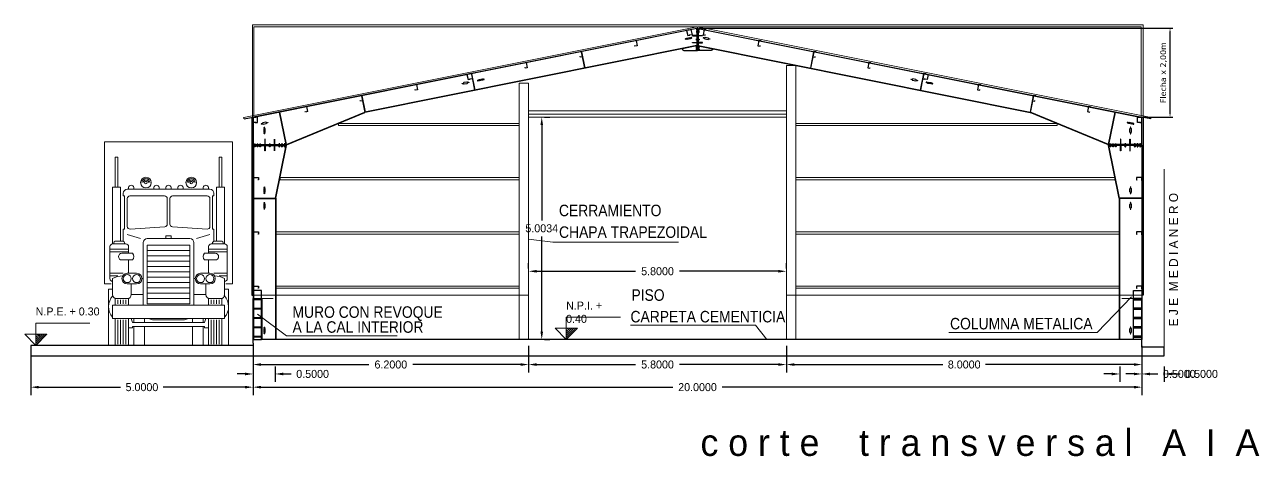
# Model space of a CAD drawing. Header units: millimetres. Extents: x 1972 to 5740, y 370 to 952.
# Drawn here: x 2662.79 to 2690.57, y 512.12 to 521.83 of the extents above; entities that cross this region are included whole.
import ezdxf

# ---------------------------------------------------------------- set-up
doc = ezdxf.new("R2010")
doc.units = ezdxf.units.MM
doc.header["$LTSCALE"] = 15
doc.layers.add('1', color=7, linetype='Continuous')
doc.layers.add('2', color=2, linetype='Continuous')
for name, color, linetype, lineweight in [('COTAS', 5, 'Continuous', 20), ('MUROS', 1, 'Continuous', 30), ('SOMBRAS', 95, 'Continuous', 18), ('VISTAS', 8, 'Continuous', 18)]:
    doc.layers.add(name, color=color, linetype=linetype, lineweight=lineweight)
doc.styles.add('ARIAL', font='verdana.ttf')
doc.dimstyles.new('Cota 0.13', dxfattribs={"dimtxt": 0.13, "dimasz": 0.1, "dimexe": 0.06, "dimexo": 0.03, "dimgap": 0.06, "dimtad": 1, "dimzin": 1, "dimtxsty": 'ARIAL', "dimcen": 2.5, "dimadec": 0, "dimazin": 0, "dimtfac": 1, "dimtmove": 0, "dimatfit": 3, "dimfxl": 1, "dimarcsym": 0})
doc.dimstyles.get("Standard").update_dxf_attribs({"dimtxt": 0.18, "dimasz": 0.18, "dimexe": 0.18, "dimexo": 0.0625, "dimgap": 0.09, "dimtad": 0, "dimtih": 1, "dimtoh": 1, "dimdec": 4, "dimzin": 0, "dimdsep": 46, "dimtxsty": 'Standard', "dimcen": 0.09, "dimadec": 0, "dimazin": 0, "dimtfac": 1, "dimtdec": 4, "dimtofl": 0, "dimtmove": 0, "dimatfit": 3, "dimfxl": 1, "dimtolj": 1, "dimtzin": 0, "dimarcsym": 0})

# ---------------------------------------------------------------- blocks, each defined once
blk = doc.blocks.new('*D70')
at = {"layer": 'Defpoints', "color": 0, "linetype": 'Continuous', "ltscale": 0.001, "transparency": 16777216}
for p in [(2667.932, 514.665), (2687.932, 514.665), (2687.932, 513.674)]:
    blk.add_point(p, dxfattribs=at)
at = {"layer": 'SOMBRAS', "color": 0, "linetype": 'Continuous', "lineweight": -2, "ltscale": 0.001, "transparency": 16777216}
for p, q in [((2667.932, 514.603), (2667.932, 513.494)), ((2687.932, 514.603), (2687.932, 513.494)), ((2668.112, 513.674), (2677.377, 513.674)), ((2687.752, 513.674), (2678.487, 513.674))]:
    blk.add_line(p, q, dxfattribs=at)
at = {"layer": 'SOMBRAS', "color": 0, "linetype": 'Continuous', "ltscale": 0.001, "transparency": 16777216}
for points in [[(2668.112, 513.704), (2668.112, 513.644), (2667.932, 513.674)], [(2687.752, 513.704), (2687.752, 513.644), (2687.932, 513.674)]]:
    blk.add_solid(points, dxfattribs=at)
at = {"layer": 'SOMBRAS', "color": 0, "linetype": 'Continuous', "ltscale": 0.001, "transparency": 16777216, "insert": (2677.932, 513.674), "char_height": 0.18, "attachment_point": 5}
blk.add_mtext('\\A1;20.0000', dxfattribs=at)
blk = doc.blocks.new('*D71')
at = {"layer": 'Defpoints', "color": 0, "linetype": 'Continuous', "ltscale": 0.001, "transparency": 16777216}
for p in [(2662.932, 514.565), (2667.932, 514.565), (2667.932, 513.674)]:
    blk.add_point(p, dxfattribs=at)
at = {"layer": 'SOMBRAS', "color": 0, "linetype": 'Continuous', "lineweight": -2, "ltscale": 0.001, "transparency": 16777216}
for p, q in [((2662.932, 514.503), (2662.932, 513.494)), ((2667.932, 514.503), (2667.932, 513.494)), ((2663.112, 513.674), (2664.952, 513.674)), ((2667.752, 513.674), (2665.912, 513.674))]:
    blk.add_line(p, q, dxfattribs=at)
at = {"layer": 'SOMBRAS', "color": 0, "linetype": 'Continuous', "ltscale": 0.001, "transparency": 16777216}
for points in [[(2663.112, 513.704), (2663.112, 513.644), (2662.932, 513.674)], [(2667.752, 513.704), (2667.752, 513.644), (2667.932, 513.674)]]:
    blk.add_solid(points, dxfattribs=at)
at = {"layer": 'SOMBRAS', "color": 0, "linetype": 'Continuous', "ltscale": 0.001, "transparency": 16777216, "insert": (2665.432, 513.674), "char_height": 0.18, "attachment_point": 5}
blk.add_mtext('\\A1;5.0000', dxfattribs=at)
blk = doc.blocks.new('*D72')
at = {"layer": 'Defpoints', "color": 0, "linetype": 'Continuous', "ltscale": 0.001, "transparency": 16777216}
for p in [(2667.932, 514.199), (2668.432, 514.199), (2668.432, 513.971)]:
    blk.add_point(p, dxfattribs=at)
at = {"layer": 'SOMBRAS', "color": 0, "linetype": 'Continuous', "lineweight": -2, "ltscale": 0.001, "transparency": 16777216}
for p, q in [((2667.752, 513.971), (2667.572, 513.971)), ((2667.932, 514.137), (2667.932, 513.791)), ((2668.432, 514.137), (2668.432, 513.791)), ((2668.612, 513.971), (2668.792, 513.971))]:
    blk.add_line(p, q, dxfattribs=at)
at = {"layer": 'SOMBRAS', "color": 0, "linetype": 'Continuous', "ltscale": 0.001, "transparency": 16777216}
for points in [[(2667.752, 514.001), (2667.752, 513.941), (2667.932, 513.971)], [(2668.612, 514.001), (2668.612, 513.941), (2668.432, 513.971)]]:
    blk.add_solid(points, dxfattribs=at)
at = {"layer": 'SOMBRAS', "color": 0, "linetype": 'Continuous', "ltscale": 0.001, "transparency": 16777216, "insert": (2669.272, 513.971), "char_height": 0.18, "attachment_point": 5}
blk.add_mtext('\\A1;0.5000', dxfattribs=at)
blk = doc.blocks.new('*D73')
at = {"layer": 'Defpoints', "color": 0, "linetype": 'Continuous', "ltscale": 0.001, "transparency": 16777216}
for p in [(2679.932, 514.665), (2687.932, 514.665), (2679.932, 514.183)]:
    blk.add_point(p, dxfattribs=at)
at = {"layer": 'SOMBRAS', "color": 0, "linetype": 'Continuous', "lineweight": -2, "ltscale": 0.001, "transparency": 16777216}
for p, q in [((2679.932, 514.603), (2679.932, 514.003)), ((2687.932, 514.603), (2687.932, 514.003)), ((2680.112, 514.183), (2683.452, 514.183)), ((2687.752, 514.183), (2684.412, 514.183))]:
    blk.add_line(p, q, dxfattribs=at)
at = {"layer": 'SOMBRAS', "color": 0, "linetype": 'Continuous', "ltscale": 0.001, "transparency": 16777216}
for points in [[(2680.112, 514.213), (2680.112, 514.153), (2679.932, 514.183)], [(2687.752, 514.213), (2687.752, 514.153), (2687.932, 514.183)]]:
    blk.add_solid(points, dxfattribs=at)
at = {"layer": 'SOMBRAS', "color": 0, "linetype": 'Continuous', "ltscale": 0.001, "transparency": 16777216, "insert": (2683.932, 514.183), "char_height": 0.18, "attachment_point": 5}
blk.add_mtext('\\A1;8.0000', dxfattribs=at)
blk = doc.blocks.new('*D79')
at = {"layer": 'Defpoints', "color": 0, "linetype": 'Continuous', "ltscale": 0.001, "transparency": 16777216}
for p in [(2667.932, 514.665), (2674.132, 514.665), (2667.932, 514.183)]:
    blk.add_point(p, dxfattribs=at)
at = {"layer": 'SOMBRAS', "color": 0, "linetype": 'Continuous', "lineweight": -2, "ltscale": 0.001, "transparency": 16777216}
for p, q in [((2667.932, 514.603), (2667.932, 514.003)), ((2674.132, 514.603), (2674.132, 514.003)), ((2668.112, 514.183), (2670.537, 514.183)), ((2673.952, 514.183), (2671.527, 514.183))]:
    blk.add_line(p, q, dxfattribs=at)
at = {"layer": 'SOMBRAS', "color": 0, "linetype": 'Continuous', "ltscale": 0.001, "transparency": 16777216}
for points in [[(2668.112, 514.213), (2668.112, 514.153), (2667.932, 514.183)], [(2673.952, 514.213), (2673.952, 514.153), (2674.132, 514.183)]]:
    blk.add_solid(points, dxfattribs=at)
at = {"layer": 'SOMBRAS', "color": 0, "linetype": 'Continuous', "ltscale": 0.001, "transparency": 16777216, "insert": (2671.032, 514.183), "char_height": 0.18, "attachment_point": 5}
blk.add_mtext('\\A1;6.2000', dxfattribs=at)
blk = doc.blocks.new('*D80')
at = {"layer": 'Defpoints', "color": 0, "linetype": 'Continuous', "ltscale": 0.001, "transparency": 16777216}
for p in [(2674.132, 514.665), (2679.932, 514.665), (2674.132, 514.183)]:
    blk.add_point(p, dxfattribs=at)
at = {"layer": 'SOMBRAS', "color": 0, "linetype": 'Continuous', "lineweight": -2, "ltscale": 0.001, "transparency": 16777216}
for p, q in [((2674.132, 514.603), (2674.132, 514.003)), ((2679.932, 514.603), (2679.932, 514.003)), ((2674.312, 514.183), (2676.537, 514.183)), ((2679.752, 514.183), (2677.527, 514.183))]:
    blk.add_line(p, q, dxfattribs=at)
at = {"layer": 'SOMBRAS', "color": 0, "linetype": 'Continuous', "ltscale": 0.001, "transparency": 16777216}
for points in [[(2674.312, 514.213), (2674.312, 514.153), (2674.132, 514.183)], [(2679.752, 514.213), (2679.752, 514.153), (2679.932, 514.183)]]:
    blk.add_solid(points, dxfattribs=at)
at = {"layer": 'SOMBRAS', "color": 0, "linetype": 'Continuous', "ltscale": 0.001, "transparency": 16777216, "insert": (2677.032, 514.183), "char_height": 0.18, "attachment_point": 5}
blk.add_mtext('\\A1;5.8000', dxfattribs=at)
blk = doc.blocks.new('*D81')
at = {"layer": 'Defpoints', "color": 0, "linetype": 'Continuous', "ltscale": 0.001, "transparency": 16777216}
for p in [(2674.427, 519.749), (2674.427, 514.745), (2674.427, 514.745)]:
    blk.add_point(p, dxfattribs=at)
at = {"layer": 'SOMBRAS', "color": 0, "linetype": 'Continuous', "lineweight": -2, "ltscale": 0.001, "transparency": 16777216}
for p, q in [((2674.489, 519.749), (2674.607, 519.749)), ((2674.427, 519.569), (2674.427, 517.427)), ((2674.427, 514.925), (2674.427, 517.067)), ((2674.489, 514.745), (2674.607, 514.745))]:
    blk.add_line(p, q, dxfattribs=at)
at = {"layer": 'SOMBRAS', "color": 0, "linetype": 'Continuous', "ltscale": 0.001, "transparency": 16777216}
for points in [[(2674.397, 519.569), (2674.457, 519.569), (2674.427, 519.749)], [(2674.397, 514.925), (2674.457, 514.925), (2674.427, 514.745)]]:
    blk.add_solid(points, dxfattribs=at)
at = {"layer": 'SOMBRAS', "color": 0, "linetype": 'Continuous', "ltscale": 0.001, "transparency": 16777216, "insert": (2674.427, 517.247), "char_height": 0.18, "attachment_point": 5}
blk.add_mtext('\\A1;5.0034', dxfattribs=at)
blk = doc.blocks.new('*D97')
at = {"layer": 'Defpoints', "color": 0, "linetype": 'Continuous', "ltscale": 0.001, "transparency": 16777216}
for p in [(2687.432, 514.199), (2687.932, 514.199), (2687.932, 513.971)]:
    blk.add_point(p, dxfattribs=at)
at = {"layer": 'SOMBRAS', "color": 0, "linetype": 'Continuous', "lineweight": -2, "ltscale": 0.001, "transparency": 16777216}
for p, q in [((2687.252, 513.971), (2687.072, 513.971)), ((2687.432, 514.137), (2687.432, 513.791)), ((2687.932, 514.137), (2687.932, 513.791)), ((2688.112, 513.971), (2688.292, 513.971))]:
    blk.add_line(p, q, dxfattribs=at)
at = {"layer": 'SOMBRAS', "color": 0, "linetype": 'Continuous', "ltscale": 0.001, "transparency": 16777216}
for points in [[(2687.252, 514.001), (2687.252, 513.941), (2687.432, 513.971)], [(2688.112, 514.001), (2688.112, 513.941), (2687.932, 513.971)]]:
    blk.add_solid(points, dxfattribs=at)
at = {"layer": 'SOMBRAS', "color": 0, "linetype": 'Continuous', "ltscale": 0.001, "transparency": 16777216, "insert": (2688.772, 513.971), "char_height": 0.18, "attachment_point": 5}
blk.add_mtext('\\A1;0.5000', dxfattribs=at)
blk = doc.blocks.new('To 5-8')
at = {"layer": '1'}
for p, q in [((-0.014, 0.009), (-0.014, 0)), ((-0.014, 0), (-0.009, 0)), ((0.01, 0.011), (-0.01, 0.011)), ((-0.008, 0), (-0.007, 0)), ((-0.007, 0.009), (-0.007, 0)), ((-0.007, 0), (0.007, 0)), ((0.007, 0.009), (0.007, 0)), ((0.007, 0), (0.008, 0)), ((0.009, 0), (0.014, 0)), ((0.014, 0), (0.014, 0.009)), ((-0.008, -0.001), (-0.008, -0.048)), ((-0.008, -0.048), (0.008, -0.048)), ((-0.008, -0.048), (-0.005, -0.05)), ((-0.005, -0.05), (0.005, -0.05)), ((0.005, -0.05), (0.008, -0.048)), ((0.008, -0.048), (0.008, -0.001))]:
    blk.add_line(p, q, dxfattribs=at)
for centre, radius, start, end in [((-0.01, 0.005), 0.00528, 48.7117, 131.2883), ((0, -0.009), 0.0192, 68.6636, 111.3364), ((0.01, 0.005), 0.00528, 48.7117, 131.2883), ((-0.009, -0.001), 0.00064, 0, 90), ((0.009, -0.001), 0.00064, 90, 180)]:
    blk.add_arc(centre, radius, start, end, dxfattribs=at)
at = {"layer": '2'}
for p, q in [((0.008, -0.003), (-0.008, -0.003)), ((-0.005, -0.003), (-0.005, -0.05)), ((0.005, -0.003), (0.005, -0.05))]:
    blk.add_line(p, q, dxfattribs=at)
blk = doc.blocks.new('Tu 5-8')
at = {"layer": '1'}
for p, q in [((0.01, 0), (-0.01, 0)), ((-0.014, -0.001), (-0.014, -0.008)), ((-0.014, -0.008), (-0.014, -0.014)), ((-0.01, -0.015), (0.01, -0.015)), ((-0.007, -0.001), (-0.007, -0.008)), ((-0.007, -0.008), (-0.007, -0.014)), ((0.007, -0.001), (0.007, -0.008)), ((0.007, -0.008), (0.007, -0.014)), ((0.014, -0.001), (0.014, -0.008)), ((0.014, -0.008), (0.014, -0.014))]:
    blk.add_line(p, q, dxfattribs=at)
for centre, radius, start, end in [((-0.01, -0.008), 0.00752, 62.3999, 117.6001), ((0, -0.029), 0.0288, 75.9969, 104.0031), ((-0.01, -0.008), 0.00752, 242.3999, 297.6001), ((0, 0.014), 0.0288, 255.9969, 284.0031), ((0.01, -0.008), 0.00752, 62.3999, 117.6001), ((0.01, -0.008), 0.00752, 242.3999, 297.6001)]:
    blk.add_arc(centre, radius, start, end, dxfattribs=at)
blk = doc.blocks.new('fsdasdfasdfasdf')
at = {"color": 5}
blk.add_lwpolyline([(0.1, 0.035), (0.031, 0.022, 1), (0.037, -0.008), (0.106, 0.006, 1)], format="xyb", close=True, dxfattribs=at)
for centre in [(0, 0), (0.137, 0.027)]:
    blk.add_circle(centre, 0.006, dxfattribs=at)
blk = doc.blocks.new('*D203')
at = {"layer": 'Defpoints', "color": 0, "linetype": 'Continuous', "ltscale": 0.001, "transparency": 16777216}
for p in [(2677.932, 521.749), (2688.563, 521.749), (2687.932, 519.749)]:
    blk.add_point(p, dxfattribs=at)
at = {"layer": 'SOMBRAS', "color": 0, "linetype": 'Continuous', "lineweight": -2, "ltscale": 0.001, "transparency": 16777216}
for p, q in [((2677.962, 521.749), (2688.623, 521.749)), ((2688.563, 519.849), (2688.563, 521.649)), ((2687.962, 519.749), (2688.623, 519.749))]:
    blk.add_line(p, q, dxfattribs=at)
at = {"layer": 'SOMBRAS', "color": 0, "linetype": 'Continuous', "ltscale": 0.001, "transparency": 16777216}
for points in [[(2688.546, 521.649), (2688.579, 521.649), (2688.563, 521.749)], [(2688.546, 519.849), (2688.579, 519.849), (2688.563, 519.749)]]:
    blk.add_solid(points, dxfattribs=at)
at = {"layer": 'SOMBRAS', "color": 0, "linetype": 'Continuous', "ltscale": 0.001, "transparency": 16777216, "insert": (2688.419, 520.749), "char_height": 0.13, "attachment_point": 5, "rotation": 90, "style": 'ARIAL'}
blk.add_mtext('Flecha x 2,00m', dxfattribs=at)
blk = doc.blocks.new('*D276')
at = {"layer": 'Defpoints', "color": 0, "linetype": 'Continuous', "ltscale": 0.001, "transparency": 16777216}
for p in [(2674.132, 516.281), (2674.132, 516.281), (2679.932, 516.281)]:
    blk.add_point(p, dxfattribs=at)
at = {"layer": 'SOMBRAS', "color": 0, "linetype": 'Continuous', "lineweight": -2, "ltscale": 0.001, "transparency": 16777216}
for p, q in [((2674.132, 516.344), (2674.132, 516.461)), ((2679.932, 516.344), (2679.932, 516.461)), ((2674.312, 516.281), (2676.537, 516.281)), ((2679.752, 516.281), (2677.527, 516.281))]:
    blk.add_line(p, q, dxfattribs=at)
at = {"layer": 'SOMBRAS', "color": 0, "linetype": 'Continuous', "ltscale": 0.001, "transparency": 16777216}
for points in [[(2674.312, 516.311), (2674.312, 516.251), (2674.132, 516.281)], [(2679.752, 516.311), (2679.752, 516.251), (2679.932, 516.281)]]:
    blk.add_solid(points, dxfattribs=at)
at = {"layer": 'SOMBRAS', "color": 0, "linetype": 'Continuous', "ltscale": 0.001, "transparency": 16777216, "insert": (2677.032, 516.281), "char_height": 0.18, "attachment_point": 5}
blk.add_mtext('\\A1;5.8000', dxfattribs=at)
blk = doc.blocks.new('*D278')
at = {"layer": 'Defpoints', "color": 0, "linetype": 'Continuous', "ltscale": 0.001, "transparency": 16777216}
for p in [(2687.932, 514.199), (2688.432, 514.199), (2688.432, 513.971)]:
    blk.add_point(p, dxfattribs=at)
at = {"layer": 'SOMBRAS', "color": 0, "linetype": 'Continuous', "lineweight": -2, "ltscale": 0.001, "transparency": 16777216}
for p, q in [((2687.752, 513.971), (2687.572, 513.971)), ((2687.932, 514.137), (2687.932, 513.791)), ((2688.432, 514.137), (2688.432, 513.791)), ((2688.612, 513.971), (2688.792, 513.971))]:
    blk.add_line(p, q, dxfattribs=at)
at = {"layer": 'SOMBRAS', "color": 0, "linetype": 'Continuous', "ltscale": 0.001, "transparency": 16777216}
for points in [[(2687.752, 514.001), (2687.752, 513.941), (2687.932, 513.971)], [(2688.612, 514.001), (2688.612, 513.941), (2688.432, 513.971)]]:
    blk.add_solid(points, dxfattribs=at)
at = {"layer": 'SOMBRAS', "color": 0, "linetype": 'Continuous', "ltscale": 0.001, "transparency": 16777216, "insert": (2689.272, 513.971), "char_height": 0.18, "attachment_point": 5}
blk.add_mtext('\\A1;0.5000', dxfattribs=at)

msp = doc.modelspace()

# ---------------------------------------------------------------- hatches: boundary and pattern name
at = {"layer": 'SOMBRAS', "linetype": 'Continuous', "ltscale": 0.001}
h = msp.add_hatch(dxfattribs=at)
h.set_pattern_fill('LINE', color=256, scale=0.01, angle=135, style=0)
h.set_pattern_definition([(135, (2663.04386, 514.61515), (-0.0224506, -0.0224506), [])])
h.paths.add_polyline_path([(2663.29386, 514.86515), (2663.04386, 514.86515), (2663.04386, 514.61515)])
h = msp.add_hatch(dxfattribs=at)
h.set_pattern_fill('LINE', color=256, scale=0.01, angle=135, style=0)
h.set_pattern_definition([(135, (2674.978702, 514.748527), (-0.0224506, -0.0224506), [])])
h.paths.add_polyline_path([(2675.2287, 514.99853), (2674.9787, 514.99853), (2674.9787, 514.74853)])

# ---------------------------------------------------------------- linework, layer by layer
at = {"color": 5, "linetype": 'Continuous'}
for p, q in [((2677.91803, 521.74574), (2667.93703, 519.74954)), ((2677.91926, 521.73956), (2667.93826, 519.74336)), ((2677.91926, 521.73956), (2677.91803, 521.74574)), ((2677.94466, 521.73956), (2677.9459, 521.74574)), ((2677.94466, 521.73956), (2687.92566, 519.74336)), ((2677.9459, 521.74574), (2687.9269, 519.74954)), ((2677.91926, 521.35714), (2670.44647, 519.86258)), ((2677.91926, 521.35071), (2670.4477, 519.8564)), ((2675.31505, 521.21872), (2675.38859, 520.851)), ((2675.31976, 521.21966), (2675.3933, 520.85194)), ((2677.94466, 521.35714), (2685.41746, 519.86258)), ((2677.94466, 521.35071), (2685.41623, 519.8564)), ((2680.54417, 521.21966), (2680.47063, 520.85194)), ((2680.54888, 521.21872), (2680.47534, 520.851)), ((2672.84399, 520.72451), (2672.91753, 520.35679)), ((2672.84869, 520.72545), (2672.92224, 520.35773)), ((2683.01524, 520.72545), (2682.94169, 520.35773)), ((2683.01994, 520.72451), (2682.9464, 520.35679)), ((2670.37292, 520.23029), (2670.4477, 519.8564)), ((2670.37763, 520.23124), (2670.45117, 519.86352)), ((2685.4863, 520.23124), (2685.41275, 519.86352)), ((2685.49101, 520.23029), (2685.41623, 519.8564)), ((2667.93196, 519.13367), (2667.93196, 519.74336)), ((2667.93826, 519.74336), (2667.93196, 519.74336)), ((2667.93826, 519.74336), (2667.93703, 519.74954)), ((2667.93826, 519.13367), (2667.93826, 519.74336)), ((2668.67554, 519.13367), (2668.52993, 519.8617)), ((2668.68196, 519.13367), (2668.53611, 519.86293)), ((2668.68196, 519.13367), (2670.44647, 519.86258)), ((2668.68441, 519.12787), (2670.44775, 519.85628)), ((2670.44531, 519.86209), (2670.44775, 519.85628)), ((2685.41862, 519.86209), (2685.41618, 519.85628)), ((2687.17952, 519.12787), (2685.41618, 519.85628)), ((2687.18196, 519.13367), (2685.41746, 519.86258)), ((2687.18196, 519.13367), (2687.32782, 519.86293)), ((2687.18839, 519.13367), (2687.33399, 519.8617)), ((2687.92566, 519.74336), (2687.9269, 519.74954)), ((2687.92566, 519.13367), (2687.92566, 519.74336)), ((2687.92566, 519.74336), (2687.93196, 519.74336)), ((2687.93196, 519.13367), (2687.93196, 519.74336)), ((2668.68196, 519.13367), (2668.68441, 519.12787)), ((2687.18196, 519.13367), (2687.17952, 519.12787))]:
    msp.add_line(p, q, dxfattribs=at)
at = {"color": 7, "linetype": 'Continuous'}
for p, q in [((2677.91803, 521.74574), (2677.93196, 521.74853)), ((2677.9459, 521.74574), (2677.93196, 521.74853)), ((2667.93703, 519.74954), (2667.93196, 519.74853)), ((2667.93196, 519.74336), (2667.93196, 519.74853)), ((2687.9269, 519.74954), (2687.93196, 519.74853)), ((2687.93196, 519.74336), (2687.93196, 519.74853))]:
    msp.add_line(p, q, dxfattribs=at)
at = {"color": 3, "linetype": 'Continuous'}
for p, q in [((2677.93196, 521.74853), (2677.92608, 521.77794)), ((2677.93196, 521.74853), (2677.93785, 521.77794)), ((2667.73392, 519.70892), (2667.72804, 519.73834)), ((2667.73392, 519.70892), (2667.93196, 519.74853)), ((2667.90196, 519.74253), (2667.90196, 515.74253)), ((2667.90196, 519.74253), (2667.93196, 519.74253)), ((2688.13, 519.70892), (2687.93196, 519.74853)), ((2687.96196, 519.74253), (2687.93196, 519.74253)), ((2687.96196, 519.74253), (2687.96196, 515.74253)), ((2688.13, 519.70892), (2688.13589, 519.73834)), ((2667.90196, 515.74253), (2667.93196, 515.74253)), ((2687.96196, 515.74253), (2687.93196, 515.74253))]:
    msp.add_line(p, q, dxfattribs=at)
at = {"linetype": 'Continuous'}
for p, q in [((2677.93196, 521.74853), (2677.93196, 521.74599)), ((2677.93196, 521.74853), (2677.93196, 521.74599)), ((2677.91926, 521.35071), (2677.91803, 521.35689)), ((2677.94466, 521.35071), (2677.9459, 521.35689))]:
    msp.add_line(p, q, dxfattribs=at)
at = {"color": 1, "linetype": 'Continuous'}
for p, q in [((2667.93196, 519.10827), (2667.93196, 514.74853)), ((2667.93826, 519.10827), (2667.93826, 514.74853)), ((2668.43826, 517.9264), (2668.67546, 519.10827)), ((2668.44464, 517.92638), (2668.68168, 519.10726)), ((2668.68168, 519.10726), (2668.67546, 519.10827)), ((2687.18225, 519.10726), (2687.18846, 519.10827)), ((2687.41928, 517.92638), (2687.18225, 519.10726)), ((2687.42566, 517.9264), (2687.18846, 519.10827)), ((2687.92566, 519.10827), (2687.92566, 514.74853)), ((2687.93196, 519.10827), (2687.93196, 514.74853)), ((2667.93826, 517.9264), (2668.44456, 517.9264)), ((2667.93826, 517.9216), (2668.43826, 517.9216)), ((2668.43826, 517.9264), (2668.43826, 514.74853)), ((2668.44464, 517.92638), (2668.43843, 517.92739)), ((2668.44456, 517.9264), (2668.44456, 514.74853)), ((2687.41928, 517.92638), (2687.4255, 517.92739)), ((2687.41936, 517.9264), (2687.41936, 514.74853)), ((2687.92566, 517.9264), (2687.41936, 517.9264)), ((2687.42566, 517.9264), (2687.42566, 514.74853)), ((2687.92566, 517.9216), (2687.42566, 517.9216))]:
    msp.add_line(p, q, dxfattribs=at)
at = {"color": 4, "linetype": 'Continuous'}
for points in [[(2677.73879, 521.69459), (2677.73585, 521.7093), (2677.68682, 521.6995), (2677.71035, 521.58183), (2677.75938, 521.59163), (2677.75644, 521.60634)], [(2677.5906, 521.28498), (2677.59492, 521.26339), (2677.62349, 521.24599), (2677.91926, 521.24599), (2677.91926, 521.34071), (2677.90946, 521.34875), (2677.5906, 521.28498)], [(2678.27333, 521.28498), (2678.26901, 521.26339), (2678.24044, 521.24599), (2677.94466, 521.24599), (2677.94466, 521.34071), (2677.95447, 521.34875), (2678.27333, 521.28498)], [(2672.79666, 520.70617), (2672.79372, 520.72088), (2672.74469, 520.71107), (2672.76823, 520.5934), (2672.81725, 520.60321), (2672.81431, 520.61792)], [(2683.06726, 520.70617), (2683.07021, 520.72088), (2683.11924, 520.71107), (2683.0957, 520.5934), (2683.04667, 520.60321), (2683.04961, 520.61792)], [(2667.98196, 519.64353), (2667.98196, 519.62853), (2668.03196, 519.62853), (2668.03196, 519.74853), (2667.98196, 519.74853), (2667.98196, 519.73353)], [(2687.88196, 519.64353), (2687.88196, 519.62853), (2687.83196, 519.62853), (2687.83196, 519.74853), (2687.88196, 519.74853), (2687.88196, 519.73353)]]:
    msp.add_lwpolyline(points, dxfattribs=at)
at = {"color": 6, "linetype": 'Continuous'}
for points in [[(2677.73879, 521.69459), (2677.73585, 521.7093), (2677.78488, 521.71911), (2677.80841, 521.60144), (2677.75938, 521.59163), (2677.75644, 521.60634)], [(2678.12514, 521.69459), (2678.12808, 521.7093), (2678.07905, 521.71911), (2678.05552, 521.60144), (2678.10455, 521.59163), (2678.10749, 521.60634)], [(2676.50326, 521.44749), (2676.50032, 521.4622), (2676.54934, 521.472), (2676.57288, 521.35433), (2676.52385, 521.34453), (2676.52091, 521.35924)], [(2679.36067, 521.44749), (2679.36361, 521.4622), (2679.31458, 521.472), (2679.29105, 521.35433), (2679.34008, 521.34453), (2679.34302, 521.35924)], [(2675.26773, 521.20038), (2675.26478, 521.21509), (2675.31381, 521.2249), (2675.33735, 521.10723), (2675.28832, 521.09742), (2675.28538, 521.11213)], [(2680.5962, 521.20038), (2680.59914, 521.21509), (2680.55011, 521.2249), (2680.52658, 521.10723), (2680.57561, 521.09742), (2680.57855, 521.11213)], [(2674.03219, 520.95328), (2674.02925, 520.96798), (2674.07828, 520.97779), (2674.10182, 520.86012), (2674.05279, 520.85031), (2674.04984, 520.86502)], [(2681.83173, 520.95328), (2681.83467, 520.96798), (2681.78565, 520.97779), (2681.76211, 520.86012), (2681.81114, 520.85031), (2681.81408, 520.86502)], [(2672.79666, 520.70617), (2672.79372, 520.72088), (2672.84275, 520.73068), (2672.86628, 520.61301), (2672.81725, 520.60321), (2672.81431, 520.61792)], [(2683.06726, 520.70617), (2683.07021, 520.72088), (2683.02118, 520.73068), (2682.99764, 520.61301), (2683.04667, 520.60321), (2683.04961, 520.61792)], [(2671.56113, 520.45906), (2671.55819, 520.47377), (2671.60722, 520.48358), (2671.63075, 520.36591), (2671.58172, 520.3561), (2671.57878, 520.37081)], [(2684.3028, 520.45906), (2684.30574, 520.47377), (2684.25671, 520.48358), (2684.23318, 520.36591), (2684.2822, 520.3561), (2684.28515, 520.37081)], [(2670.3256, 520.21196), (2670.32266, 520.22667), (2670.37169, 520.23647), (2670.39522, 520.1188), (2670.34619, 520.109), (2670.34325, 520.1237)], [(2685.53833, 520.21196), (2685.54127, 520.22667), (2685.49224, 520.23647), (2685.46871, 520.1188), (2685.51774, 520.109), (2685.52068, 520.1237)], [(2667.98196, 519.64353), (2667.98196, 519.62853), (2667.93196, 519.62853), (2667.93196, 519.74853), (2667.98196, 519.74853), (2667.98196, 519.73353)], [(2669.09007, 519.96485), (2669.08713, 519.97956), (2669.13616, 519.98937), (2669.15969, 519.8717), (2669.11066, 519.86189), (2669.10772, 519.8766)], [(2686.77386, 519.96485), (2686.7768, 519.97956), (2686.72777, 519.98937), (2686.70424, 519.8717), (2686.75327, 519.86189), (2686.75621, 519.8766)], [(2687.88196, 519.64353), (2687.88196, 519.62853), (2687.93196, 519.62853), (2687.93196, 519.74853), (2687.88196, 519.74853), (2687.88196, 519.73353)], [(2667.94696, 518.33853), (2667.93196, 518.33853), (2667.93196, 518.38853), (2668.05196, 518.38853), (2668.05196, 518.33853), (2668.03696, 518.33853)], [(2687.91696, 518.33853), (2687.93196, 518.33853), (2687.93196, 518.38853), (2687.81196, 518.38853), (2687.81196, 518.33853), (2687.82696, 518.33853)], [(2667.94696, 517.11853), (2667.93196, 517.11853), (2667.93196, 517.16853), (2668.05196, 517.16853), (2668.05196, 517.11853), (2668.03696, 517.11853)], [(2687.91696, 517.11853), (2687.93196, 517.11853), (2687.93196, 517.16853), (2687.81196, 517.16853), (2687.81196, 517.11853), (2687.82696, 517.11853)], [(2667.94696, 515.89853), (2667.93196, 515.89853), (2667.93196, 515.94853), (2668.05196, 515.94853), (2668.05196, 515.89853), (2668.03696, 515.89853)], [(2687.91696, 515.89853), (2687.93196, 515.89853), (2687.93196, 515.94853), (2687.81196, 515.94853), (2687.81196, 515.89853), (2687.82696, 515.89853)]]:
    msp.add_lwpolyline(points, dxfattribs=at)
at = {"color": 4, "linetype": 'Continuous'}
for points in [[(2677.91926, 521.24599), (2677.93196, 521.24599), (2677.93196, 521.74599), (2677.91926, 521.74599)], [(2677.94466, 521.24599), (2677.93196, 521.24599), (2677.93196, 521.74599), (2677.94466, 521.74599)]]:
    msp.add_lwpolyline(points, close=True, dxfattribs=at)
at = {"color": 5, "ltscale": 2}
for points in [[(2677.81926, 521.58409), (2677.81926, 521.57779), (2677.91926, 521.57779), (2677.91926, 521.58409)], [(2677.81926, 521.41779), (2677.81926, 521.42409), (2677.91926, 521.42409), (2677.91926, 521.41779)], [(2678.04466, 521.58409), (2678.04466, 521.57779), (2677.94466, 521.57779), (2677.94466, 521.58409)], [(2678.04466, 521.41779), (2678.04466, 521.42409), (2677.94466, 521.42409), (2677.94466, 521.41779)], [(2668.19631, 519.13367), (2668.20261, 519.13367), (2668.20261, 519.25367), (2668.19631, 519.25367)], [(2668.41761, 519.13367), (2668.41131, 519.13367), (2668.41131, 519.25367), (2668.41761, 519.25367)], [(2687.44631, 519.13367), (2687.45261, 519.13367), (2687.45261, 519.25367), (2687.44631, 519.25367)], [(2687.66761, 519.13367), (2687.66131, 519.13367), (2687.66131, 519.25367), (2687.66761, 519.25367)]]:
    msp.add_lwpolyline(points, close=True, dxfattribs=at)
at = {"color": 4, "ltscale": 2}
for points in [[(2667.93196, 519.13367), (2668.68196, 519.13367), (2668.68196, 519.12097), (2667.93196, 519.12097)], [(2668.68196, 519.12097), (2667.93196, 519.12097), (2667.93196, 519.10827), (2668.68196, 519.10827)], [(2687.93196, 519.13367), (2687.18196, 519.13367), (2687.18196, 519.12097), (2687.93196, 519.12097)], [(2687.18196, 519.12097), (2687.93196, 519.12097), (2687.93196, 519.10827), (2687.18196, 519.10827)]]:
    msp.add_lwpolyline(points, close=True, dxfattribs=at)
at = {"color": 1, "ltscale": 2}
for points in [[(2668.19631, 519.10827), (2668.20261, 519.10827), (2668.20261, 518.98827), (2668.19631, 518.98827)], [(2668.41761, 519.10827), (2668.41131, 519.10827), (2668.41131, 518.98827), (2668.41761, 518.98827)], [(2687.44631, 519.10827), (2687.45261, 519.10827), (2687.45261, 518.98827), (2687.44631, 518.98827)], [(2687.66761, 519.10827), (2687.66131, 519.10827), (2687.66131, 518.98827), (2687.66761, 518.98827)]]:
    msp.add_lwpolyline(points, close=True, dxfattribs=at)
at = {"color": 5, "linetype": 'Continuous'}
for points in [[(2667.93196, 515.65853), (2668.12196, 515.65853), (2668.12196, 515.84853), (2667.93196, 515.84853)], [(2687.93196, 515.65853), (2687.74196, 515.65853), (2687.74196, 515.84853), (2687.93196, 515.84853)], [(2667.93196, 515.44853), (2668.12196, 515.44853), (2668.12196, 515.63853), (2667.93196, 515.63853)], [(2687.93196, 515.44853), (2687.74196, 515.44853), (2687.74196, 515.63853), (2687.93196, 515.63853)], [(2667.93196, 515.23853), (2668.12196, 515.23853), (2668.12196, 515.42853), (2667.93196, 515.42853)], [(2687.93196, 515.23853), (2687.74196, 515.23853), (2687.74196, 515.42853), (2687.93196, 515.42853)], [(2667.93196, 515.02853), (2668.12196, 515.02853), (2668.12196, 515.21853), (2667.93196, 515.21853)], [(2667.93196, 514.81853), (2668.12196, 514.81853), (2668.12196, 515.00853), (2667.93196, 515.00853)], [(2687.93196, 515.02853), (2687.74196, 515.02853), (2687.74196, 515.21853), (2687.93196, 515.21853)], [(2687.93196, 514.81853), (2687.74196, 514.81853), (2687.74196, 515.00853), (2687.93196, 515.00853)], [(2667.93196, 514.74853), (2668.12196, 514.74853), (2668.12196, 514.79853), (2667.93196, 514.79853)], [(2687.93196, 514.74853), (2687.74196, 514.74853), (2687.74196, 514.79853), (2687.93196, 514.79853)]]:
    msp.add_lwpolyline(points, close=True, dxfattribs=at)
for points in [[(2667.96175, 515.63853), (2667.96175, 515.65853)], [(2668.09218, 515.63853), (2668.09218, 515.65853)], [(2687.77175, 515.63853), (2687.77175, 515.65853)], [(2687.90218, 515.63853), (2687.90218, 515.65853)], [(2667.96175, 515.42853), (2667.96175, 515.44853)], [(2668.09218, 515.42853), (2668.09218, 515.44853)], [(2687.77175, 515.42853), (2687.77175, 515.44853)], [(2687.90218, 515.42853), (2687.90218, 515.44853)], [(2667.96175, 515.21853), (2667.96175, 515.23853)], [(2667.96175, 515.00853), (2667.96175, 515.02853)], [(2668.09218, 515.21853), (2668.09218, 515.23853)], [(2668.09218, 515.00853), (2668.09218, 515.02853)], [(2687.77175, 515.21853), (2687.77175, 515.23853)], [(2687.77175, 515.00853), (2687.77175, 515.02853)], [(2687.90218, 515.21853), (2687.90218, 515.23853)], [(2687.90218, 515.00853), (2687.90218, 515.02853)], [(2667.96175, 514.79853), (2667.96175, 514.81853)], [(2668.09218, 514.79853), (2668.09218, 514.81853)], [(2687.77175, 514.79853), (2687.77175, 514.81853)], [(2687.90218, 514.79853), (2687.90218, 514.81853)]]:
    msp.add_lwpolyline(points, dxfattribs=at)
at = {"color": 1, "linetype": 'Continuous'}
msp.add_lwpolyline([(2687.92566, 514.74853), (2687.92566, 515.04853), (2687.93196, 515.04853), (2687.93196, 514.74853)], dxfattribs=at)
at = {"layer": 'MUROS', "linetype": 'Continuous', "ltscale": 0.001}
for points in [[(2667.93196, 514.66515), (2667.93196, 515.66515), (2668.13196, 515.66515), (2668.13196, 514.74853)], [(2687.93196, 514.66515), (2687.93196, 515.66515), (2687.73196, 515.66515), (2687.73196, 514.74853)], [(2687.73196, 514.74853), (2668.13196, 514.74853)], [(2667.93196, 514.66515), (2667.93196, 514.61515), (2662.93196, 514.61515), (2662.93196, 514.37604), (2687.93196, 514.37604), (2688.43196, 514.37604), (2688.43196, 514.57604), (2687.93196, 514.57604), (2687.93196, 514.66515)]]:
    msp.add_lwpolyline(points, dxfattribs=at)
at = {"layer": 'SOMBRAS', "linetype": 'Continuous', "ltscale": 0.001}
for p, q in [((2677.92608, 521.77794), (2667.72804, 519.73834)), ((2677.93785, 521.77794), (2688.13589, 519.73834)), ((2674.67355, 516.93239), (2674.13196, 517.00227)), ((2667.93196, 515.74253), (2674.13196, 515.74253)), ((2679.93196, 515.74253), (2687.93196, 515.74253))]:
    msp.add_line(p, q, dxfattribs=at)
at = {"layer": 'SOMBRAS'}
for p, q in [((2664.59187, 519.19515), (2664.59187, 515.99515)), ((2667.47187, 519.19515), (2664.59187, 519.19515)), ((2667.47187, 515.99515), (2667.47187, 519.19515)), ((2664.83187, 518.17015), (2664.83187, 518.84515)), ((2664.83187, 518.84515), (2664.89187, 518.84515)), ((2664.89187, 518.17015), (2664.89187, 518.84515)), ((2667.17187, 518.17015), (2667.17187, 518.84515)), ((2667.17187, 518.84515), (2667.23187, 518.84515)), ((2667.23187, 518.17015), (2667.23187, 518.84515)), ((2664.77187, 518.17015), (2664.77187, 516.89515)), ((2664.95187, 518.17015), (2664.77187, 518.17015)), ((2664.95187, 516.95515), (2664.95187, 518.17015)), ((2666.96187, 518.12515), (2665.10187, 518.12515)), ((2667.11187, 516.95515), (2667.11187, 518.17015)), ((2667.11187, 518.17015), (2667.29187, 518.17015)), ((2667.29187, 518.17015), (2667.29187, 516.89515)), ((2665.01187, 517.97515), (2665.01187, 518.03515)), ((2665.04187, 517.97515), (2665.01187, 517.97515)), ((2665.04187, 517.22515), (2665.04187, 517.97515)), ((2665.10187, 517.91515), (2665.10187, 517.28928)), ((2665.94187, 517.97515), (2665.16187, 517.97515)), ((2666.00187, 517.34128), (2666.00187, 517.91515)), ((2666.06187, 517.34128), (2666.06187, 517.91515)), ((2666.12187, 517.97515), (2666.90187, 517.97515)), ((2666.96187, 517.91515), (2666.96187, 517.28928)), ((2667.02187, 517.97515), (2667.05187, 517.97515)), ((2667.02187, 517.22515), (2667.02187, 517.97515)), ((2667.05187, 517.97515), (2667.05187, 518.03515)), ((2665.01187, 516.95515), (2665.01187, 517.22515)), ((2665.01187, 517.22515), (2665.04187, 517.22515)), ((2665.16586, 517.22942), (2665.94586, 517.28142)), ((2666.89788, 517.22942), (2666.11788, 517.28142)), ((2667.05187, 517.22515), (2667.02187, 517.22515)), ((2667.05187, 516.95515), (2667.05187, 517.22515)), ((2664.83187, 516.95515), (2665.01187, 516.95515)), ((2665.40187, 517.01515), (2665.10187, 517.10515)), ((2666.51187, 517.01515), (2665.55187, 517.01515)), ((2665.97187, 517.07515), (2665.97187, 517.01515)), ((2666.09187, 517.07515), (2665.97187, 517.07515)), ((2666.09187, 517.01515), (2666.09187, 517.07515)), ((2666.66187, 517.01515), (2666.96187, 517.10515)), ((2667.23187, 516.95515), (2667.05187, 516.95515)), ((2664.71187, 516.11515), (2664.71187, 516.83515)), ((2665.13187, 516.77515), (2664.71187, 516.77515)), ((2665.13187, 516.71515), (2664.71187, 516.71515)), ((2664.77187, 516.89515), (2665.07187, 516.89515)), ((2664.80187, 516.89515), (2664.80187, 516.92515)), ((2665.22187, 516.68515), (2664.98187, 516.68515)), ((2665.04187, 516.92515), (2665.04187, 516.89515)), ((2665.13187, 516.83515), (2665.13187, 516.68515)), ((2665.46187, 516.92515), (2665.46187, 515.51515)), ((2665.55187, 515.54515), (2665.55187, 516.86515)), ((2666.51187, 516.86515), (2665.55187, 516.86515)), ((2666.51187, 516.74515), (2665.55187, 516.74515)), ((2666.51187, 515.54515), (2666.51187, 516.86515)), ((2666.60187, 515.51515), (2666.60187, 516.92515)), ((2666.84187, 516.68515), (2667.08187, 516.68515)), ((2666.93187, 516.83515), (2666.93187, 516.68515)), ((2666.93187, 516.77515), (2667.35187, 516.77515)), ((2666.93187, 516.71515), (2667.35187, 516.71515)), ((2667.29187, 516.89515), (2666.99187, 516.89515)), ((2667.02187, 516.92515), (2667.02187, 516.89515)), ((2667.26187, 516.89515), (2667.26187, 516.92515)), ((2667.35187, 516.11515), (2667.35187, 516.83515)), ((2677.50142, 516.93239), (2674.67355, 516.93239)), ((2664.98187, 516.53515), (2665.22187, 516.53515)), ((2665.13187, 516.53515), (2665.13187, 516.23515)), ((2666.51187, 516.62515), (2665.55187, 516.62515)), ((2666.51187, 516.50515), (2665.55187, 516.50515)), ((2667.08187, 516.53515), (2666.84187, 516.53515)), ((2666.93187, 516.53515), (2666.93187, 516.23515)), ((2665.01187, 516.23515), (2664.71187, 516.23515)), ((2664.89187, 516.17515), (2664.71187, 516.17515)), ((2664.77187, 515.75515), (2664.77187, 516.11515)), ((2665.31187, 516.23515), (2665.10187, 516.23515)), ((2665.46187, 516.11515), (2665.43187, 516.11515)), ((2666.51187, 516.38515), (2665.55187, 516.38515)), ((2666.51187, 516.26515), (2665.55187, 516.26515)), ((2666.51187, 516.14515), (2665.55187, 516.14515)), ((2666.60187, 516.11515), (2666.63187, 516.11515)), ((2666.75187, 516.23515), (2666.96187, 516.23515)), ((2667.05187, 516.23515), (2667.35187, 516.23515)), ((2667.17187, 516.17515), (2667.35187, 516.17515)), ((2667.29187, 515.75515), (2667.29187, 516.11515)), ((2664.74187, 515.99515), (2664.59187, 515.99515)), ((2664.77187, 515.87515), (2664.68187, 515.87515)), ((2664.68187, 515.87515), (2664.68187, 514.61515)), ((2665.10187, 515.99515), (2665.31187, 515.99515)), ((2665.19187, 515.99515), (2665.19187, 515.75515)), ((2666.51187, 516.02515), (2665.55187, 516.02515)), ((2666.51187, 515.90515), (2665.55187, 515.90515)), ((2666.96187, 515.99515), (2666.75187, 515.99515)), ((2666.87187, 515.99515), (2666.87187, 515.75515)), ((2667.29187, 515.87515), (2667.38187, 515.87515)), ((2667.47187, 515.99515), (2667.32187, 515.99515)), ((2667.38187, 515.87515), (2667.38187, 514.61515)), ((2664.83187, 515.66515), (2664.83187, 515.51515)), ((2665.10187, 515.66515), (2664.86187, 515.66515)), ((2664.89187, 515.63515), (2664.89187, 515.54515)), ((2664.95187, 515.63515), (2664.95187, 515.54515)), ((2665.01187, 515.63515), (2665.01187, 515.54515)), ((2665.07187, 515.63515), (2665.07187, 515.54515)), ((2665.13187, 515.66515), (2665.13187, 515.51515)), ((2665.19187, 515.75515), (2665.46187, 515.75515)), ((2666.51187, 515.78515), (2665.55187, 515.78515)), ((2666.51187, 515.66515), (2665.55187, 515.66515)), ((2666.87187, 515.75515), (2666.60187, 515.75515)), ((2666.93187, 515.66515), (2666.93187, 515.51515)), ((2666.96187, 515.66515), (2667.20187, 515.66515)), ((2666.99187, 515.63515), (2666.99187, 515.54515)), ((2667.05187, 515.63515), (2667.05187, 515.54515)), ((2667.11187, 515.63515), (2667.11187, 515.54515)), ((2667.17187, 515.63515), (2667.17187, 515.54515)), ((2667.23187, 515.66515), (2667.23187, 515.51515)), ((2686.9245, 514.90749), (2687.69522, 515.70742)), ((2664.77187, 515.51515), (2664.77187, 515.21515)), ((2667.29187, 515.51515), (2664.77187, 515.51515)), ((2666.51187, 515.54515), (2665.55187, 515.54515)), ((2667.29187, 515.21515), (2667.29187, 515.51515)), ((2668.68383, 514.83047), (2668.03196, 515.31684)), ((2664.77187, 515.21515), (2667.29187, 515.21515)), ((2664.83187, 515.21515), (2664.83187, 514.61515)), ((2664.89187, 515.18515), (2664.89187, 514.64515)), ((2664.95187, 515.18515), (2664.95187, 514.64515)), ((2665.01187, 515.18515), (2665.01187, 514.64515)), ((2665.07187, 515.18515), (2665.07187, 514.64515)), ((2665.13187, 515.21515), (2665.13187, 514.61515)), ((2665.13187, 515.00515), (2665.22187, 515.00515)), ((2665.19187, 515.21515), (2665.22187, 515.12515)), ((2666.84187, 515.12515), (2665.22187, 515.12515)), ((2665.22187, 515.00515), (2665.22187, 515.03515)), ((2666.84187, 515.03515), (2665.22187, 515.03515)), ((2665.25187, 515.12515), (2665.25187, 515.21515)), ((2665.25187, 515.03515), (2665.25187, 514.61515)), ((2665.49187, 515.12515), (2665.49187, 515.21515)), ((2665.49187, 515.03515), (2665.49187, 514.61515)), ((2665.58187, 515.21515), (2665.67187, 515.18515)), ((2666.39187, 515.18515), (2665.67187, 515.18515)), ((2666.48187, 515.21515), (2666.39187, 515.18515)), ((2666.57187, 515.12515), (2666.57187, 515.21515)), ((2666.57187, 515.03515), (2666.57187, 514.61515)), ((2666.81187, 515.12515), (2666.81187, 515.21515)), ((2666.81187, 515.03515), (2666.81187, 514.61515)), ((2666.87187, 515.21515), (2666.84187, 515.12515)), ((2666.84187, 515.00515), (2666.84187, 515.03515)), ((2666.93187, 515.00515), (2666.84187, 515.00515)), ((2666.93187, 515.21515), (2666.93187, 514.61515)), ((2666.99187, 515.18515), (2666.99187, 514.64515)), ((2667.05187, 515.18515), (2667.05187, 514.64515)), ((2667.11187, 515.18515), (2667.11187, 514.64515)), ((2667.17187, 515.18515), (2667.17187, 514.64515)), ((2667.23187, 515.21515), (2667.23187, 514.61515)), ((2679.23748, 515.07165), (2676.42197, 515.07165)), ((2679.23748, 515.07165), (2679.49338, 514.74853)), ((2671.17439, 514.83047), (2668.68383, 514.83047)), ((2683.58933, 514.90749), (2686.9245, 514.90749))]:
    msp.add_line(p, q, dxfattribs=at)
at = {"layer": 'SOMBRAS', "linetype": 'Continuous', "ltscale": 0.001}
for points in [[(2679.93196, 514.74853), (2679.93196, 520.90686), (2680.14596, 520.90686), (2680.14596, 514.74853), (2679.93196, 514.74853)], [(2673.91796, 514.74853), (2673.91796, 520.5149), (2674.13196, 520.5149), (2674.13196, 514.74853), (2673.91796, 514.74853)], [(2688.43196, 514.57604), (2688.43196, 518.57624)], [(2663.04386, 514.61515), (2663.04386, 515.11515), (2664.26058, 515.11515)], [(2674.9787, 514.74853), (2674.9787, 515.24853), (2676.19542, 515.24853)], [(2663.04386, 514.86515), (2662.79386, 514.86515), (2663.04386, 514.61515)], [(2663.04386, 514.86515), (2663.29386, 514.86515), (2663.04386, 514.61515)], [(2674.9787, 514.99853), (2674.7287, 514.99853), (2674.9787, 514.74853)], [(2674.9787, 514.99853), (2675.2287, 514.99853), (2674.9787, 514.74853)]]:
    msp.add_lwpolyline(points, dxfattribs=at)
for points in [[(2674.13196, 519.88853), (2679.93196, 519.88853), (2679.93196, 519.81853), (2674.13196, 519.81853)], [(2674.13196, 519.81853), (2679.93196, 519.81853), (2679.93196, 519.74853), (2674.13196, 519.74853)], [(2673.91796, 519.60853), (2669.85218, 519.60853), (2669.85218, 519.55853), (2673.91796, 519.55853)], [(2686.0237, 519.60853), (2680.14596, 519.60853), (2680.14596, 519.55853), (2686.0237, 519.55853)], [(2673.91796, 518.38853), (2668.54506, 518.38853), (2668.54506, 518.33853), (2673.91796, 518.33853)], [(2687.32549, 518.38853), (2680.14596, 518.38853), (2680.14596, 518.33853), (2687.32549, 518.33853)], [(2673.91796, 517.16853), (2668.44456, 517.16853), (2668.44456, 517.11853), (2673.91796, 517.11853)], [(2687.41936, 517.16853), (2680.14596, 517.16853), (2680.14596, 517.11853), (2687.41936, 517.11853)], [(2673.91796, 515.94853), (2668.44456, 515.94853), (2668.44456, 515.89853), (2673.91796, 515.89853)], [(2687.41936, 515.94853), (2680.14596, 515.94853), (2680.14596, 515.89853), (2687.41936, 515.89853)]]:
    msp.add_lwpolyline(points, close=True, dxfattribs=at)
at = {"layer": 'SOMBRAS'}
for centre, radius in [((2665.52187, 518.27515), 0.12), ((2666.54187, 518.27515), 0.12), ((2665.52187, 518.27515), 0.03), ((2666.54187, 518.27515), 0.03), ((2665.10187, 516.11515), 0.09), ((2665.31187, 516.11515), 0.09), ((2666.75187, 516.11515), 0.09), ((2666.96187, 516.11515), 0.09)]:
    msp.add_circle(centre, radius, dxfattribs=at)
for centre, radius, start, end in [((2665.52187, 518.27515), 0.09, 0, 180), ((2665.52187, 518.27515), 0.06, 0, 180), ((2666.54187, 518.27515), 0.09, 0, 180), ((2666.54187, 518.27515), 0.06, 0, 180), ((2665.10187, 518.03515), 0.09, 90, 180), ((2665.19187, 518.15515), 0.06, 330, 210), ((2665.76187, 518.15515), 0.06, 330, 210), ((2666.03187, 518.15515), 0.06, 330, 210), ((2666.30187, 518.15515), 0.06, 330, 210), ((2666.87187, 518.15515), 0.06, 330, 210), ((2666.96187, 518.03515), 0.09, 0, 90), ((2665.16187, 517.91515), 0.06, 90, 180), ((2665.94187, 517.91515), 0.06, 0, 90), ((2666.12187, 517.91515), 0.06, 90, 180), ((2666.90187, 517.91515), 0.06, 0, 90), ((2665.16187, 517.28928), 0.06, 180, 273.814075), ((2665.94187, 517.34128), 0.06, 273.814075, 0), ((2666.12187, 517.34128), 0.06, 180, 266.185925), ((2666.90187, 517.28928), 0.06, 266.185925, 0), ((2664.83187, 516.92515), 0.03, 90, 180), ((2665.01187, 516.92515), 0.03, 0, 90), ((2665.55187, 516.92515), 0.09, 90, 180), ((2666.51187, 516.92515), 0.09, 0, 90), ((2667.05187, 516.92515), 0.03, 90, 180), ((2667.23187, 516.92515), 0.03, 0, 90), ((2664.77187, 516.83515), 0.06, 90, 180), ((2664.98187, 516.61015), 0.075, 90, 270), ((2665.07187, 516.83515), 0.06, 0, 90), ((2665.14312, 516.61015), 0.10875, 316.397181, 43.602819), ((2666.92062, 516.61015), 0.10875, 136.397181, 223.602819), ((2666.99187, 516.83515), 0.06, 90, 180), ((2667.08187, 516.61015), 0.075, 270, 90), ((2667.29187, 516.83515), 0.06, 0, 90), ((2664.77187, 516.11515), 0.06, 180, 270), ((2664.98187, 515.78515), 0.39115, 87.575891, 122.471192), ((2665.10187, 516.11515), 0.12, 90, 270), ((2665.31187, 516.11515), 0.12, 270, 90), ((2666.75187, 516.11515), 0.12, 90, 270), ((2666.96187, 516.11515), 0.12, 270, 90), ((2667.08187, 515.78515), 0.39115, 57.528808, 92.424109), ((2667.29187, 516.11515), 0.06, 270, 0), ((2665.04187, 515.48515), 0.36, 137.587954, 221.409622), ((2664.86187, 515.75515), 0.09, 180, 270), ((2665.10187, 515.75515), 0.09, 270, 0), ((2666.96187, 515.75515), 0.09, 180, 270), ((2667.20187, 515.75515), 0.09, 270, 0), ((2667.02187, 515.48515), 0.36, 318.590378, 42.412046)]:
    msp.add_arc(centre, radius, start, end, dxfattribs=at)
at = {"layer": 'VISTAS', "linetype": 'Continuous', "ltscale": 0.001}
for points in [[(2667.91696, 519.74253), (2667.91696, 521.82794), (2687.96196, 521.82794), (2687.96196, 519.74253)], [(2677.92608, 521.77794), (2667.95196, 521.77794), (2667.95196, 519.78312)], [(2677.93785, 521.77794), (2687.91196, 521.77794), (2687.91196, 519.78312)], [(2668.38196, 515.66515), (2668.13196, 515.66515)], [(2687.73196, 515.66515), (2687.48196, 515.66515)]]:
    msp.add_lwpolyline(points, dxfattribs=at)

# ---------------------------------------------------------------- block references
for name, p, rotation in [('To 5-8', (2677.91926, 521.71599), 90), ('To 5-8', (2677.91926, 521.66899), 90), ('Tu 5-8', (2677.9597, 521.49599), 270), ('Tu 5-8', (2677.9597, 521.32299), 270), ('Tu 5-8', (2677.9597, 521.27599), 270), ('Tu 5-8', (2667.97196, 519.09323), 180), ('Tu 5-8', (2668.03196, 519.09323), 180), ('Tu 5-8', (2668.09196, 519.09323), 180), ('Tu 5-8', (2668.30696, 519.09323), 180), ('Tu 5-8', (2687.22196, 519.09323), 180), ('Tu 5-8', (2687.28196, 519.09323), 180), ('Tu 5-8', (2687.34196, 519.09323), 180)]:
    msp.add_blockref(name, p, dxfattribs=dict(rotation=rotation))
at = {"xscale": -1}
for name, p, rotation in [('Tu 5-8', (2677.9597, 521.71599), 270), ('Tu 5-8', (2677.9597, 521.66899), 270), ('To 5-8', (2677.91926, 521.49599), 90), ('To 5-8', (2677.91926, 521.32299), 90), ('To 5-8', (2677.91926, 521.27599), 90), ('Tu 5-8', (2668.52196, 519.09323), 180), ('Tu 5-8', (2668.58196, 519.09323), 180), ('Tu 5-8', (2668.64196, 519.09323), 180), ('Tu 5-8', (2687.55696, 519.09323), 180), ('Tu 5-8', (2687.77196, 519.09323), 180), ('Tu 5-8', (2687.83196, 519.09323), 180), ('Tu 5-8', (2687.89196, 519.09323), 180)]:
    msp.add_blockref(name, p, dxfattribs=dict(at, rotation=rotation))
at = {"color": 7}
for p, xscale, rotation in [((2677.79584, 521.53264), -1, 22.61986494941263), ((2673.12398, 520.59827), -1, 22.61986494941263), ((2687.67566, 519.37922), -0.9999999999999998, 281.3099324759374), ((2687.67566, 518.0314), -0.9999999999999998, 281.3099324759374), ((2687.67566, 517.6814), -0.9999999999999998, 281.3099324759374), ((2687.67566, 514.87877), -0.9999999999999998, 281.3099324759374)]:
    msp.add_blockref('fsdasdfasdfasdf', p, dxfattribs=dict(at, xscale=xscale, rotation=rotation))
for p, rotation in [((2678.06809, 521.53264), 337.3801350505792), ((2682.73995, 520.59827), 337.3801350505792), ((2668.18826, 519.37922), 78.69006752406257), ((2668.18826, 518.0314), 78.69006752406257), ((2668.18826, 517.6814), 78.69006752406257), ((2668.18826, 514.87877), 78.69006752406257)]:
    msp.add_blockref('fsdasdfasdfasdf', p, dxfattribs=dict(at, rotation=rotation))
for p in [(2672.6435, 520.50217), (2668.12256, 519.59798)]:
    msp.add_blockref('fsdasdfasdfasdf', p, dxfattribs=at)
at = {"color": 7, "xscale": -1}
for p in [(2683.22043, 520.50217), (2687.74136, 519.59798)]:
    msp.add_blockref('fsdasdfasdfasdf', p, dxfattribs=at)
at = {"xscale": -1}
for p in [(2667.97196, 519.13367), (2668.03196, 519.13367), (2668.09196, 519.13367), (2668.30696, 519.13367), (2687.22196, 519.13367), (2687.28196, 519.13367), (2687.34196, 519.13367)]:
    msp.add_blockref('To 5-8', p, dxfattribs=at)
for p in [(2668.52196, 519.13367), (2668.58196, 519.13367), (2668.64196, 519.13367), (2687.55696, 519.13367), (2687.77196, 519.13367), (2687.83196, 519.13367), (2687.89196, 519.13367)]:
    msp.add_blockref('To 5-8', p)

# ---------------------------------------------------------------- texts
at = {"layer": 'COTAS', "insert": (2677.99938, 512.72744), "char_height": 0.6, "width": 25.6, "attachment_point": 1}
msp.add_mtext('c o r t e    t r a n s v e r s a l   A  I  A', dxfattribs=at)
at = {"layer": 'SOMBRAS', "linetype": 'Continuous', "ltscale": 0.001, "width": 0.9}
for s, p in [('CERRAMIENTO', (2674.81465, 517.51963)), ('CHAPA TRAPEZOIDAL', (2674.81633, 517.03279)), ('PISO', (2676.4456, 515.61654)), ('MURO CON REVOQUE ', (2668.81956, 515.23382)), ('CARPETA CEMENTICIA', (2676.42343, 515.13108)), ('A LA CAL INTERIOR', (2668.81956, 514.89776)), ('COLUMNA METALICA', (2683.61392, 514.97374))]:
    msp.add_text(s, height=0.2592, dxfattribs=at).set_placement(p)
at = {"layer": 'SOMBRAS', "linetype": 'Continuous', "ltscale": 0.001, "insert": (2688.54184, 515.04152), "char_height": 0.2, "width": 5.5964402, "attachment_point": 1, "rotation": 90}
msp.add_mtext('E J E  M E D I A N E R O', dxfattribs=at)
at = {"layer": 'SOMBRAS', "linetype": 'Continuous', "ltscale": 0.001, "char_height": 0.18, "attachment_point": 1}
for s, insert, width in [('N.P.I. + 0.40', (2674.9751, 515.60105), 1.1799731), ('N.P.E. + 0.30', (2663.04026, 515.46767), 2.4476316)]:
    msp.add_mtext(s, dxfattribs=dict(at, insert=insert, width=width))

# ---------------------------------------------------------------- dimensions: what is measured, and where the dimension line sits
at = {"layer": 'SOMBRAS', "linetype": 'Continuous', "ltscale": 0.001}
dim = msp.add_linear_dim(base=(2688.56282, 521.74853), p1=(2687.93196, 519.74853), p2=(2677.93196, 521.74853), angle=90, text='Flecha x <>m', dimstyle='Cota 0.13', dxfattribs=at)
dim.commit()
dim.dimension.update_dxf_attribs({"geometry": '*D203', "text_midpoint": (2688.41874, 520.74853)})
for p1, p2, distance, picture, middle in [((2674.4265, 519.74853), (2674.4265, 514.74515), 0, '*D81', (2674.4265, 517.24684)), ((2662.93196, 514.56515), (2667.93196, 514.56515), -0.89082, '*D71', (2665.43196, 513.67433)), ((2667.93196, 514.66515), (2687.93196, 514.66515), -0.99082, '*D70', (2677.93196, 513.67433)), ((2674.13196, 514.66515), (2667.93196, 514.66515), 0.48258, '*D79', (2671.03196, 514.18257)), ((2679.93196, 514.66515), (2674.13196, 514.66515), 0.48258, '*D80', (2677.03196, 514.18257)), ((2687.93196, 514.66515), (2679.93196, 514.66515), 0.48258, '*D73', (2683.93196, 514.18257)), ((2667.93196, 514.19942), (2668.43196, 514.19942), -0.2281, '*D72', (2669.27196, 513.97133)), ((2687.43196, 514.19942), (2687.93196, 514.19942), -0.2281, '*D97', (2688.77196, 513.97133)), ((2687.93196, 514.19942), (2688.43196, 514.19942), -0.2281, '*D278', (2689.27196, 513.97133))]:
    dim = msp.add_aligned_dim(p1=p1, p2=p2, distance=distance, dimstyle='Standard', override={"dimscale": 1}, dxfattribs=at)
    dim.commit()
    dim.dimension.update_dxf_attribs({"geometry": picture, "text_midpoint": middle})
dim = msp.add_linear_dim(base=(2674.13196, 516.2814), p1=(2679.93196, 516.2814), p2=(2674.13196, 516.2814), dimstyle='Standard', override={"dimscale": 1}, dxfattribs=at)
dim.commit()
dim.dimension.update_dxf_attribs({"geometry": '*D276', "text_midpoint": (2677.03196, 516.2814)})

doc.saveas('drawing.dxf')
